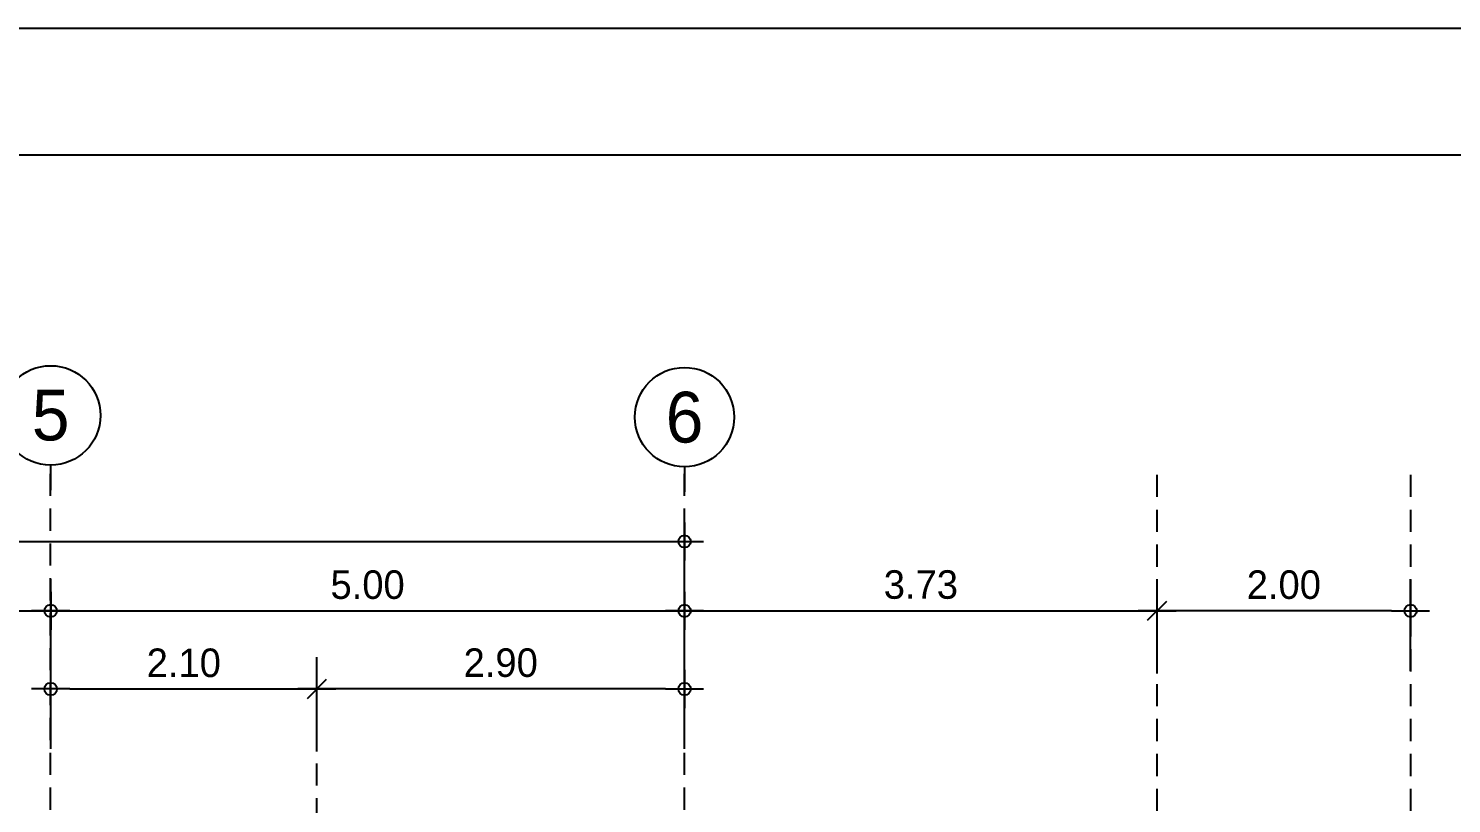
# Model space of a CAD drawing. Header units: inches. Extents: x -1366 to 1207, y -585 to 2554.
# Drawn here: x 535.43 to 546.65, y 2017.44 to 2023.55 of the extents above; entities that cross this region are included whole.
import ezdxf
from ezdxf.enums import TextEntityAlignment as Align

# ---------------------------------------------------------------- set-up
doc = ezdxf.new("R2010")
doc.units = ezdxf.units.IN
doc.header["$MEASUREMENT"] = 0
doc.header["$PDSIZE"] = 0.05
doc.linetypes.add('HIDDEN', pattern=[0.375, 0.25, -0.125])
doc.layers.get('DEFPOINTS').update_dxf_attribs({"linetype": 'CONTINUOUS'})
doc.layers.add('Bodr A3', color=13, linetype='CONTINUOUS', plot=False)
for name, color, linetype in [('DIM', 7, 'CONTINUOUS'), ('DIMS-BUBL', 5, 'CONTINUOUS'), ('GRID', 5, 'HIDDEN'), ('GRID-BUBL', 5, 'CONTINUOUS'), ('GRID-TEXT', 3, 'CONTINUOUS'), ('HEAD', 7, 'CONTINUOUS')]:
    doc.layers.add(name, color=color, linetype=linetype)
doc.styles.get("Standard").update_dxf_attribs({"font": 'CordiaUPC.ttf'})
doc.styles.add('style10', font='THSarabun.ttf')
doc.styles.add('style5', font='THSarabun.ttf')
doc.dimstyles.new('C-C100', dxfattribs={"dimtxt": 0.225, "dimasz": 0.15, "dimexe": 0.25, "dimexo": 0, "dimgap": 0.09, "dimtad": 1, "dimtih": 1, "dimtoh": 1, "dimzin": 0, "dimdsep": 46, "dimtxsty": 'style10', "dimblk1": 'B-2', "dimblk2": 'B-2', "dimsah": 1, "dimcen": 0.09, "dimdle": 0.18, "dimclrd": 1, "dimclre": 7, "dimclrt": 4, "dimadec": 0, "dimazin": 0, "dimtfac": 1, "dimtix": 1, "dimtmove": 2, "dimatfit": 3, "dimldrblk": 'B-2', "dimfxl": 1, "dimtolj": 1, "dimtzin": 0, "dimarcsym": 0})
doc.dimstyles.new('C-CC100', dxfattribs={"dimtxt": 0.225, "dimasz": 0.15, "dimexe": 0.25, "dimexo": 0, "dimgap": 0.09, "dimtad": 1, "dimtih": 1, "dimtoh": 1, "dimzin": 0, "dimdsep": 46, "dimtxsty": 'style10', "dimblk1": 'B-2', "dimblk2": 'B-2', "dimsah": 1, "dimcen": 0.09, "dimdle": 0.18, "dimclrd": 1, "dimclre": 7, "dimclrt": 2, "dimadec": 0, "dimazin": 0, "dimtfac": 1, "dimtix": 1, "dimtmove": 2, "dimatfit": 3, "dimldrblk": 'B-2', "dimfxl": 1, "dimtolj": 1, "dimtzin": 0, "dimarcsym": 0})
doc.dimstyles.new('C-L100', dxfattribs={"dimtxt": 0.225, "dimasz": 0.15, "dimexe": 0.25, "dimexo": 0, "dimgap": 0.09, "dimtad": 1, "dimtih": 1, "dimtoh": 1, "dimzin": 0, "dimdsep": 46, "dimtxsty": 'style10', "dimblk1": 'B-2', "dimblk2": 'B-3', "dimsah": 1, "dimcen": 0.09, "dimdle": 0.18, "dimclrd": 1, "dimclre": 7, "dimclrt": 4, "dimadec": 0, "dimazin": 0, "dimtfac": 1, "dimtix": 1, "dimtmove": 2, "dimatfit": 3, "dimldrblk": 'B-2', "dimfxl": 1, "dimtolj": 1, "dimtzin": 0, "dimarcsym": 0})

# ---------------------------------------------------------------- blocks, each defined once
blk = doc.blocks.new('B-2')
at = {"layer": 'DIM', "color": 2}
blk.add_line((0, 1), (0, -1), dxfattribs=at)
at = {"layer": 'DIM'}
blk.add_line((-1, 0), (1, 0), dxfattribs=at)
at = {"layer": 'DIM', "color": 2}
blk.add_circle((0, 0), 0.325, dxfattribs=at)
blk = doc.blocks.new('*D678')
at = {"layer": 'DEFPOINTS', "color": 0, "transparency": 16777216}
for p in [(540.605, 2019.51), (521.605, 2018.928), (540.605, 2018.928)]:
    blk.add_point(p, dxfattribs=at)
at = {"layer": 'DIM', "color": 7, "lineweight": -2, "transparency": 16777216}
for p, q in [((521.605, 2018.928), (521.605, 2019.76)), ((540.605, 2018.928), (540.605, 2019.76))]:
    blk.add_line(p, q, dxfattribs=at)
at = {"layer": 'DIM', "color": 1, "lineweight": -2, "transparency": 16777216}
blk.add_line((521.755, 2019.51), (540.455, 2019.51), dxfattribs=at)
at = {"layer": 'DIM', "color": 1, "lineweight": -2, "transparency": 16777216, "xscale": 0.15, "yscale": 0.15, "zscale": 0.15, "rotation": 180}
blk.add_blockref('B-2', (521.605, 2019.51), dxfattribs=at)
at = {"layer": 'DIM', "color": 1, "lineweight": -2, "transparency": 16777216, "xscale": 0.15, "yscale": 0.15, "zscale": 0.15}
blk.add_blockref('B-2', (540.605, 2019.51), dxfattribs=at)
at = {"layer": 'DIM', "color": 2, "transparency": 16777216, "insert": (531.105, 2019.716), "char_height": 0.225, "attachment_point": 5, "style": 'style10'}
blk.add_mtext('\\A1;19.00', dxfattribs=at)
blk = doc.blocks.new('S-BBUP')
at = {"layer": 'GRID-BUBL'}
blk.add_line((0, 0.25), (0, 0), dxfattribs=at)
blk.add_circle((0, 0.75), 0.5, dxfattribs=at)
at = {"layer": 'GRID-TEXT'}
blk.add_attdef('X', text='', height=0.5, dxfattribs=at).set_placement((0, 0.75), align=Align.MIDDLE)
blk = doc.blocks.new('*D683')
at = {"layer": 'DEFPOINTS', "color": 0, "transparency": 16777216}
for p in [(540.605, 2018.963), (535.605, 2018.47), (540.605, 2018.47)]:
    blk.add_point(p, dxfattribs=at)
at = {"layer": 'DIM', "color": 7, "lineweight": -2, "transparency": 16777216}
for p, q in [((535.605, 2018.47), (535.605, 2019.213)), ((540.605, 2018.47), (540.605, 2019.213))]:
    blk.add_line(p, q, dxfattribs=at)
at = {"layer": 'DIM', "color": 1, "lineweight": -2, "transparency": 16777216}
blk.add_line((535.755, 2018.963), (540.455, 2018.963), dxfattribs=at)
at = {"layer": 'DIM', "color": 1, "lineweight": -2, "transparency": 16777216, "xscale": 0.15, "yscale": 0.15, "zscale": 0.15, "rotation": 180}
blk.add_blockref('B-2', (535.605, 2018.963), dxfattribs=at)
at = {"layer": 'DIM', "color": 1, "lineweight": -2, "transparency": 16777216, "xscale": 0.15, "yscale": 0.15, "zscale": 0.15}
blk.add_blockref('B-2', (540.605, 2018.963), dxfattribs=at)
at = {"layer": 'DIM', "color": 4, "transparency": 16777216, "insert": (538.105, 2019.168), "char_height": 0.225, "attachment_point": 5, "style": 'style10'}
blk.add_mtext('\\A1;5.00', dxfattribs=at)
blk = doc.blocks.new('B-3')
at = {"layer": 'DIM'}
blk.add_line((-1, 0), (1, 0), dxfattribs=at)
at = {"layer": 'DIM', "color": 7}
blk.add_line((-0.495, -0.495), (0.495, 0.495), dxfattribs=at)
blk = doc.blocks.new('*D686')
at = {"layer": 'DEFPOINTS', "color": 0, "transparency": 16777216}
for p in [(537.705, 2018.347), (535.605, 2017.875), (537.705, 2017.855)]:
    blk.add_point(p, dxfattribs=at)
at = {"layer": 'DIM', "color": 7, "lineweight": -2, "transparency": 16777216}
for p, q in [((535.605, 2017.875), (535.605, 2018.597)), ((537.705, 2017.855), (537.705, 2018.597))]:
    blk.add_line(p, q, dxfattribs=at)
at = {"layer": 'DIM', "color": 1, "lineweight": -2, "transparency": 16777216}
blk.add_line((535.755, 2018.347), (537.555, 2018.347), dxfattribs=at)
at = {"layer": 'DIM', "color": 1, "lineweight": -2, "transparency": 16777216, "xscale": 0.15, "yscale": 0.15, "zscale": 0.15, "rotation": 180}
blk.add_blockref('B-2', (535.605, 2018.347), dxfattribs=at)
at = {"layer": 'DIM', "color": 1, "lineweight": -2, "transparency": 16777216, "xscale": 0.15, "yscale": 0.15, "zscale": 0.15}
blk.add_blockref('B-3', (537.705, 2018.347), dxfattribs=at)
at = {"layer": 'DIM', "color": 4, "transparency": 16777216, "insert": (536.655, 2018.552), "char_height": 0.225, "attachment_point": 5, "style": 'style10'}
blk.add_mtext('\\A1;2.10', dxfattribs=at)
blk = doc.blocks.new('*D687')
at = {"layer": 'DEFPOINTS', "color": 0, "transparency": 16777216}
for p in [(537.705, 2018.347), (537.705, 2017.855), (540.605, 2017.875)]:
    blk.add_point(p, dxfattribs=at)
at = {"layer": 'DIM', "color": 7, "lineweight": -2, "transparency": 16777216}
for p, q in [((537.705, 2017.855), (537.705, 2018.597)), ((540.605, 2017.875), (540.605, 2018.597))]:
    blk.add_line(p, q, dxfattribs=at)
at = {"layer": 'DIM', "color": 1, "lineweight": -2, "transparency": 16777216}
blk.add_line((540.455, 2018.347), (537.855, 2018.347), dxfattribs=at)
at = {"layer": 'DIM', "color": 1, "lineweight": -2, "transparency": 16777216, "xscale": 0.15, "yscale": 0.15, "zscale": 0.15}
blk.add_blockref('B-2', (540.605, 2018.347), dxfattribs=at)
at = {"layer": 'DIM', "color": 1, "lineweight": -2, "transparency": 16777216, "xscale": 0.15, "yscale": 0.15, "zscale": 0.15, "rotation": 180}
blk.add_blockref('B-3', (537.705, 2018.347), dxfattribs=at)
at = {"layer": 'DIM', "color": 4, "transparency": 16777216, "insert": (539.155, 2018.553), "char_height": 0.225, "attachment_point": 5, "style": 'style10'}
blk.add_mtext('\\A1;2.90', dxfattribs=at)
blk = doc.blocks.new('*D691')
at = {"layer": 'DEFPOINTS', "color": 0, "transparency": 16777216}
for p in [(535.605, 2018.963), (530.605, 2018.491), (535.605, 2018.47)]:
    blk.add_point(p, dxfattribs=at)
at = {"layer": 'DIM', "color": 7, "lineweight": -2, "transparency": 16777216}
for p, q in [((530.605, 2018.491), (530.605, 2019.213)), ((535.605, 2018.47), (535.605, 2019.213))]:
    blk.add_line(p, q, dxfattribs=at)
at = {"layer": 'DIM', "color": 1, "lineweight": -2, "transparency": 16777216}
blk.add_line((530.755, 2018.963), (535.455, 2018.963), dxfattribs=at)
at = {"layer": 'DIM', "color": 1, "lineweight": -2, "transparency": 16777216, "xscale": 0.15, "yscale": 0.15, "zscale": 0.15, "rotation": 180}
blk.add_blockref('B-2', (530.605, 2018.963), dxfattribs=at)
at = {"layer": 'DIM', "color": 1, "lineweight": -2, "transparency": 16777216, "xscale": 0.15, "yscale": 0.15, "zscale": 0.15}
blk.add_blockref('B-2', (535.605, 2018.963), dxfattribs=at)
at = {"layer": 'DIM', "color": 4, "transparency": 16777216, "insert": (533.105, 2019.168), "char_height": 0.225, "attachment_point": 5, "style": 'style10'}
blk.add_mtext('\\A1;5.00', dxfattribs=at)
blk = doc.blocks.new('*D705')
at = {"layer": 'DEFPOINTS', "color": 0, "transparency": 16777216}
for p in [(544.332, 2018.963), (540.605, 2018.491), (544.332, 2018.47)]:
    blk.add_point(p, dxfattribs=at)
at = {"layer": 'DIM', "color": 7, "lineweight": -2, "transparency": 16777216}
for p, q in [((540.605, 2018.491), (540.605, 2019.213)), ((544.332, 2018.47), (544.332, 2019.213))]:
    blk.add_line(p, q, dxfattribs=at)
at = {"layer": 'DIM', "color": 1, "lineweight": -2, "transparency": 16777216}
blk.add_line((540.755, 2018.963), (544.182, 2018.963), dxfattribs=at)
at = {"layer": 'DIM', "color": 1, "lineweight": -2, "transparency": 16777216, "xscale": 0.15, "yscale": 0.15, "zscale": 0.15, "rotation": 180}
blk.add_blockref('B-2', (540.605, 2018.963), dxfattribs=at)
at = {"layer": 'DIM', "color": 1, "lineweight": -2, "transparency": 16777216, "xscale": 0.15, "yscale": 0.15, "zscale": 0.15}
blk.add_blockref('B-3', (544.332, 2018.963), dxfattribs=at)
at = {"layer": 'DIM', "color": 4, "transparency": 16777216, "insert": (542.469, 2019.169), "char_height": 0.225, "attachment_point": 5, "style": 'style10'}
blk.add_mtext('\\A1;3.73', dxfattribs=at)
blk = doc.blocks.new('*D706')
at = {"layer": 'DEFPOINTS', "color": 0, "transparency": 16777216}
for p in [(544.332, 2018.963), (546.332, 2018.491), (544.332, 2018.47)]:
    blk.add_point(p, dxfattribs=at)
at = {"layer": 'DIM', "color": 7, "lineweight": -2, "transparency": 16777216}
for p, q in [((544.332, 2018.47), (544.332, 2019.213)), ((546.332, 2018.491), (546.332, 2019.213))]:
    blk.add_line(p, q, dxfattribs=at)
at = {"layer": 'DIM', "color": 1, "lineweight": -2, "transparency": 16777216}
blk.add_line((546.182, 2018.963), (544.482, 2018.963), dxfattribs=at)
at = {"layer": 'DIM', "color": 1, "lineweight": -2, "transparency": 16777216, "xscale": 0.15, "yscale": 0.15, "zscale": 0.15}
blk.add_blockref('B-2', (546.332, 2018.963), dxfattribs=at)
at = {"layer": 'DIM', "color": 1, "lineweight": -2, "transparency": 16777216, "xscale": 0.15, "yscale": 0.15, "zscale": 0.15, "rotation": 180}
blk.add_blockref('B-3', (544.332, 2018.963), dxfattribs=at)
at = {"layer": 'DIM', "color": 4, "transparency": 16777216, "insert": (545.332, 2019.168), "char_height": 0.225, "attachment_point": 5, "style": 'style10'}
blk.add_mtext('\\A1;2.00', dxfattribs=at)

msp = doc.modelspace()

# ---------------------------------------------------------------- linework, layer by layer
at = {"layer": 'Bodr A3'}
msp.add_lwpolyline([(510.6633, 1993.8544), (552.6633, 1993.8544), (552.6633, 2023.5544), (510.6633, 2023.5544)], close=True, dxfattribs=at)
at = {"layer": 'GRID', "ltscale": 0.7}
for p, q in [((535.6048, 2006.6695), (535.6048, 2020.1117)), ((540.6048, 2006.6695), (540.6048, 2020.1117)), ((544.3325, 2014.3606), (544.3325, 2020.1117)), ((546.3325, 2014.3606), (546.3325, 2020.1117)), ((537.7048, 2016.7606), (537.7048, 2018.3473))]:
    msp.add_line(p, q, dxfattribs=at)
at = {"layer": 'HEAD', "color": 5}
msp.add_lwpolyline([(511.6633, 1996.9269), (551.6633, 1996.9269), (551.6633, 2022.5544), (511.6633, 2022.5544)], close=True, dxfattribs=at)

# ---------------------------------------------------------------- block references
at = {"layer": 'DIMS-BUBL'}
ref = msp.add_blockref('S-BBUP', (535.6048, 2019.9157), dxfattribs=dict(at, xscale=0.7840000000000128, yscale=0.7840000000000128, zscale=0.7840000000000128))
ref.add_attrib('X', '5', dxfattribs={"layer": 'GRID-TEXT', "color": 2, "height": 0.4, "style": 'style5'}).set_placement((535.6048, 2020.5037), align=Align.MIDDLE)
ref = msp.add_blockref('S-BBUP', (540.6048, 2019.9022), dxfattribs=dict(at, xscale=0.7840000000000128, yscale=0.7840000000000128, zscale=0.7840000000000128))
ref.add_attrib('X', '6', dxfattribs={"layer": 'GRID-TEXT', "color": 2, "height": 0.4, "style": 'style5'}).set_placement((540.6048, 2020.4902), align=Align.MIDDLE)

# ---------------------------------------------------------------- dimensions: what is measured, and where the dimension line sits
at = {"layer": 'DIM'}
for base, p1, p2, dimstyle, picture, middle in [((540.6048, 2019.5102), (521.6048, 2018.9279), (540.6048, 2018.9279), 'C-CC100', '*D678', (531.1048, 2019.7155)), ((544.3325, 2018.963), (546.3325, 2018.4907), (544.3325, 2018.4703), 'C-L100', '*D706', (545.3325, 2019.1681)), ((537.7048, 2018.3473), (540.6048, 2017.875), (537.7048, 2017.8546), 'C-L100', '*D687', (539.1548, 2018.5526))]:
    dim = msp.add_linear_dim(base=base, p1=p1, p2=p2, dimstyle=dimstyle, dxfattribs=at)
    dim.commit()
    dim.dimension.update_dxf_attribs({"geometry": picture, "text_midpoint": middle})
for base, p1, p2, picture, middle in [((535.6048, 2018.963), (530.6048, 2018.4907), (535.6048, 2018.4703), '*D691', (533.1048, 2019.1681)), ((540.6048, 2018.963), (535.6048, 2018.4703), (540.6048, 2018.4703), '*D683', (538.1048, 2019.1681))]:
    dim = msp.add_linear_dim(base=base, p1=p1, p2=p2, angle=180, dimstyle='C-C100', override={"dimtxsty": 'style10', "dimldrblk": 'B-2'}, dxfattribs=at)
    dim.commit()
    dim.dimension.update_dxf_attribs({"geometry": picture, "text_midpoint": middle})
for base, p1, p2, picture, middle in [((544.3325, 2018.963), (540.6048, 2018.4907), (544.3325, 2018.4703), '*D705', (542.4686, 2019.1686)), ((537.7048, 2018.3473), (535.6048, 2017.875), (537.7048, 2017.8546), '*D686', (536.6548, 2018.5524))]:
    dim = msp.add_linear_dim(base=base, p1=p1, p2=p2, angle=180, dimstyle='C-L100', dxfattribs=at)
    dim.commit()
    dim.dimension.update_dxf_attribs({"geometry": picture, "text_midpoint": middle})

doc.saveas('drawing.dxf')
